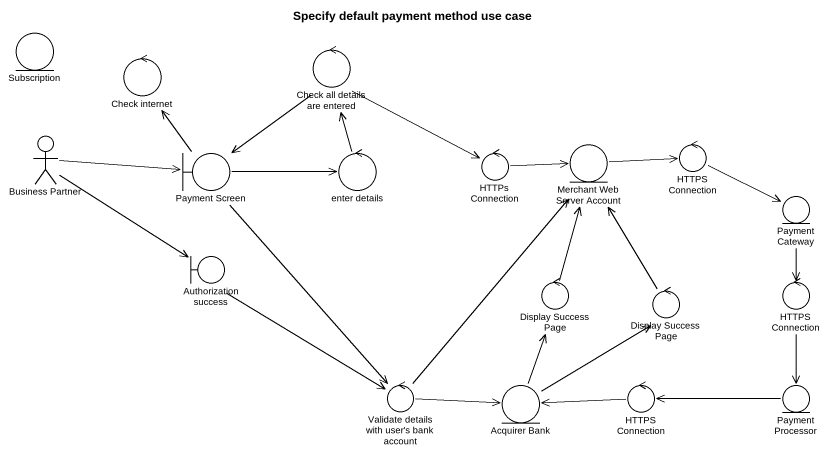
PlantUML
@startuml
title Specify default payment method use case
entity Subscription
control "Check internet" as Check_internet
control "Check all details are entered" as Check_all_details_are
actor "Business Partner" as Business_Partner
entity "Merchant Web Server Account" as Merchant_Web_Server_Account
control "HTTPS Connection" as HTTPS_Connection
boundary "Payment Screen" as Payment_Screen
control "enter details" as enter_details
control "HTTPs Connection" as HTTPs_Connection
entity "Payment Cateway" as Payment_Cateway
boundary "Authorization success" as Authorization_success
control "Display Success Page" as Display_Success_Page
control "Display Success Page" as Display_Success_Page_2
control "HTTPS Connection" as HTTPS_Connection_2
control "Validate details with user's bank account" as Validate_details_with_user
entity "Acquirer Bank" as Acquirer_Bank
control "HTTPS Connection" as HTTPS_Connection_3
entity "Payment Processor" as Payment_Processor
Check_all_details_are --> Payment_Screen
Check_all_details_are --> HTTPs_Connection
Business_Partner -right-> Payment_Screen
Business_Partner --> Authorization_success
Merchant_Web_Server_Account -right-> HTTPS_Connection
HTTPS_Connection -right-> Payment_Cateway
Payment_Screen -up-> Check_internet
Payment_Screen -right-> enter_details
Payment_Screen --> Validate_details_with_user
enter_details -up-> Check_all_details_are
HTTPs_Connection -right-> Merchant_Web_Server_Account
Payment_Cateway --> HTTPS_Connection_2
Authorization_success --> Validate_details_with_user
Display_Success_Page -up-> Merchant_Web_Server_Account
Display_Success_Page_2 -up-> Merchant_Web_Server_Account
HTTPS_Connection_2 --> Payment_Processor
Validate_details_with_user -up-> Merchant_Web_Server_Account
Validate_details_with_user -right-> Acquirer_Bank
Acquirer_Bank -up-> Display_Success_Page
Acquirer_Bank -up-> Display_Success_Page_2
HTTPS_Connection_3 -left-> Acquirer_Bank
Payment_Processor -left-> HTTPS_Connection_3
@enduml
